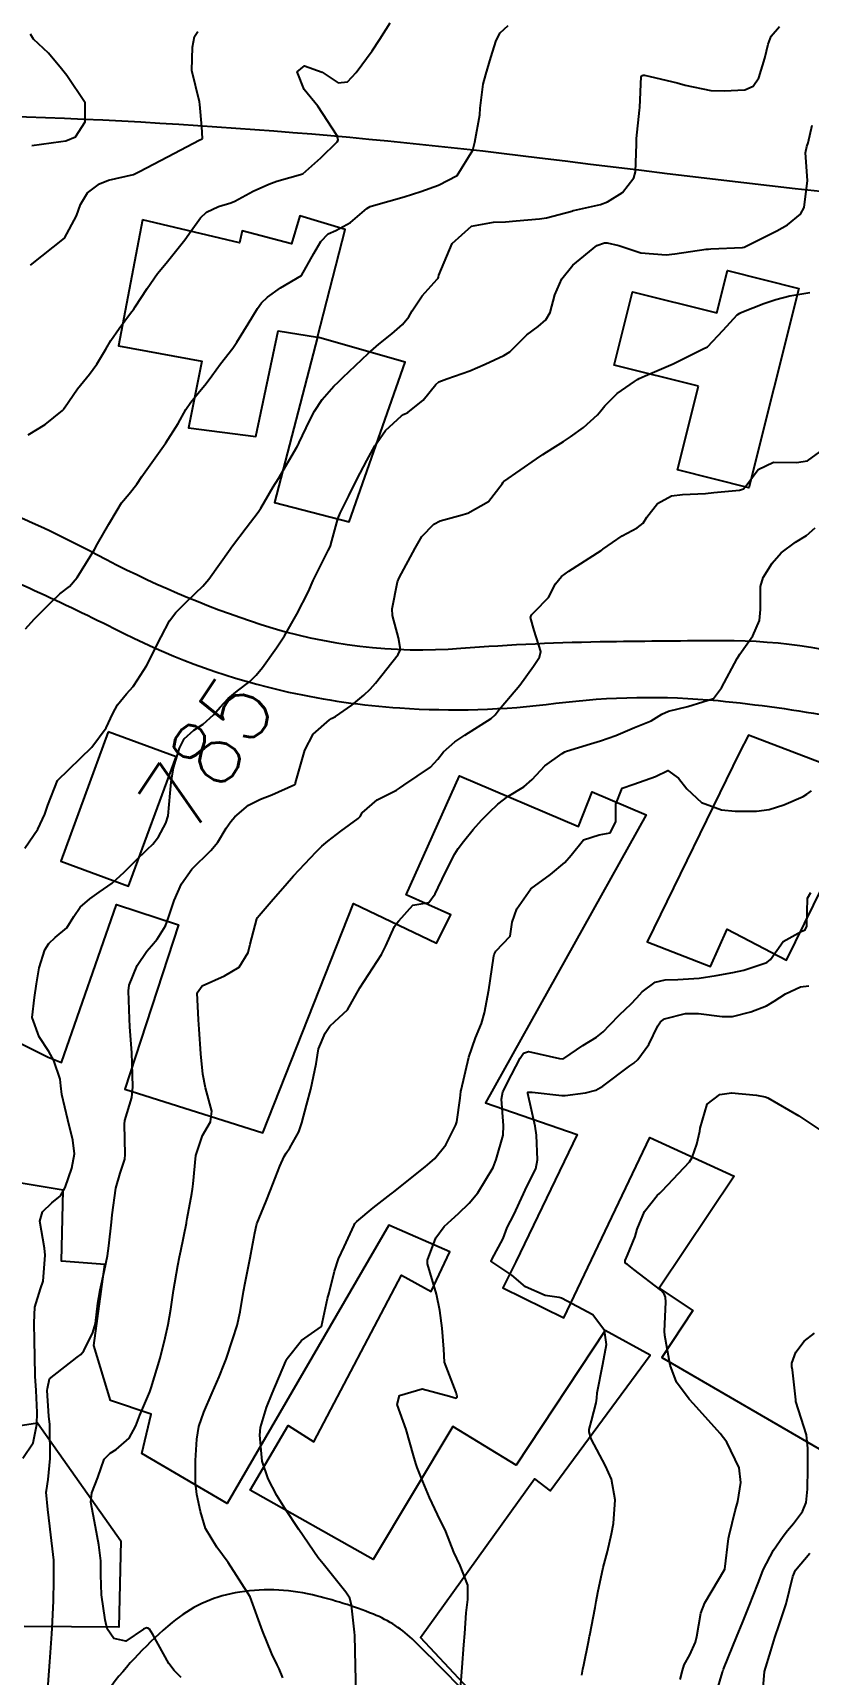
# Model space of a CAD drawing. Header units: metres. Extents: x 318500 to 325275, y 7408834 to 7428799.
# Drawn here: x 320030.4 to 320076.2, y 7411211.8 to 7411308.6 of the extents above; entities that cross this region are included whole.
import ezdxf
from ezdxf.enums import TextEntityAlignment as Align

# ---------------------------------------------------------------- set-up
doc = ezdxf.new("R2010")
doc.units = ezdxf.units.M
doc.header["$MEASUREMENT"] = 0
for name, color, linetype in [('Cotas', 45, 'Continuous'), ('Curvas de Nivel 1m', 11, 'Continuous'), ('Curvas de Nivel 5m', 15, 'Continuous'), ('Edificações', 30, 'Continuous'), ('Vias Primárias', 230, 'Continuous'), ('Vias Secundárias', 230, 'Continuous')]:
    doc.layers.add(name, color=color, linetype=linetype)
doc.styles.add('Style-STANDARD', font='STANDARD.shx')

msp = doc.modelspace()

# ---------------------------------------------------------------- linework, layer by layer
at = {"layer": 'Curvas de Nivel 1m', "flags": 128}
for points, elevation in [([(320030.166, 7411284.887), (320031.175, 7411285.495), (320032.188, 7411286.314), (320032.265, 7411286.403), (320032.316, 7411286.478), (320033.082, 7411287.592), (320033.791, 7411288.456), (320034.226, 7411289.051), (320034.75, 7411289.93), (320035.055, 7411290.442), (320035.534, 7411291.154), (320036.266, 7411292.138), (320036.395, 7411292.301), (320036.487, 7411292.427), (320037.19, 7411293.513), (320037.805, 7411294.407), (320038.306, 7411295.015), (320039.413, 7411296.384), (320039.78, 7411296.926), (320040.34, 7411297.689), (320040.694, 7411298.018), (320041.403, 7411298.359), (320042.136, 7411298.569), (320042.355, 7411298.661), (320043.446, 7411299.251), (320044.37, 7411299.671), (320044.844, 7411299.842), (320046.38, 7411300.29), (320047.445, 7411301.224), (320048.399, 7411302.162), (320048.459, 7411302.269), (320048.404, 7411302.521), (320047.263, 7411304.282), (320046.445, 7411305.262), (320046.038, 7411306.296), (320046.464, 7411306.655), (320047.521, 7411306.279), (320048.451, 7411305.644), (320049.002, 7411305.711), (320049.519, 7411306.254), (320050.473, 7411307.535), (320050.926, 7411308.233), (320051.523, 7411309.196)], 782), ([(320029.98, 7411260.499), (320030.732, 7411261.616), (320031.15, 7411262.487), (320031.337, 7411263.026), (320031.9, 7411264.48), (320033.92, 7411266.45), (320034.776, 7411267.599), (320035.173, 7411268.432), (320035.431, 7411268.955), (320035.968, 7411269.59), (320036.357, 7411270.033), (320036.622, 7411270.414), (320037.143, 7411271.254), (320037.737, 7411272.403), (320037.821, 7411272.584), (320038.008, 7411272.961), (320038.517, 7411273.898), (320038.872, 7411274.387), (320039.445, 7411274.972), (320040.047, 7411275.529), (320040.474, 7411275.943), (320040.819, 7411276.359), (320042.078, 7411278.142), (320042.159, 7411278.259), (320042.215, 7411278.339), (320043.038, 7411279.388), (320043.731, 7411280.324), (320043.889, 7411280.548), (320044.119, 7411280.923), (320044.633, 7411281.812), (320044.93, 7411282.308), (320046.024, 7411284.158), (320046.1, 7411284.291), (320046.119, 7411284.332), (320046.162, 7411284.418), (320046.759, 7411285.707), (320047.062, 7411286.281), (320047.508, 7411286.969), (320048.212, 7411287.746), (320048.478, 7411288.004), (320048.738, 7411288.262), (320050.234, 7411289.678), (320050.858, 7411290.231), (320051.631, 7411290.838), (320052.258, 7411291.381), (320052.622, 7411291.849), (320052.83, 7411292.204), (320053.406, 7411293.076), (320054.298, 7411294.074), (320054.357, 7411294.131), (320054.382, 7411294.189), (320054.405, 7411294.293), (320055.191, 7411296.177), (320056.335, 7411297.19), (320057.625, 7411297.426), (320058.34, 7411297.442), (320058.965, 7411297.499), (320060.343, 7411297.625), (320060.754, 7411297.693), (320062.241, 7411298.082), (320062.319, 7411298.112), (320062.351, 7411298.12), (320063.936, 7411298.476), (320064.359, 7411298.634), (320065.228, 7411299.181), (320065.913, 7411300.035), (320066.011, 7411300.406), (320066.052, 7411302.033), (320066.071, 7411302.367), (320066.248, 7411304.032), (320066.26, 7411304.204), (320066.333, 7411306.031), (320066.406, 7411306.085), (320066.461, 7411306.098), (320066.531, 7411306.099), (320066.866, 7411306.024), (320068.455, 7411305.641), (320068.942, 7411305.503), (320070.448, 7411305.192), (320071.227, 7411305.184), (320072.449, 7411305.231), (320072.949, 7411305.447), (320073.28, 7411305.938), (320073.635, 7411307.096), (320073.82, 7411307.93), (320074.002, 7411308.413), (320074.496, 7411308.972)], 784), ([(320030.014, 7411273.426), (320030.521, 7411273.997), (320031.023, 7411274.49), (320031.52, 7411275.003), (320032.045, 7411275.488), (320032.602, 7411275.921), (320033.069, 7411276.465), (320034.077, 7411278.123), (320034.266, 7411278.447), (320034.935, 7411279.6), (320035.416, 7411280.43), (320035.685, 7411280.858), (320036.125, 7411281.393), (320036.578, 7411281.978), (320036.866, 7411282.419), (320038.158, 7411284.215), (320038.295, 7411284.398), (320039.011, 7411285.554), (320039.467, 7411286.381), (320039.761, 7411286.812), (320040.204, 7411287.335), (320040.68, 7411287.899), (320041.002, 7411288.362), (320041.508, 7411289.077), (320042.236, 7411289.995), (320042.489, 7411290.346), (320043.154, 7411291.439), (320043.699, 7411292.329), (320043.94, 7411292.66), (320044.28, 7411292.995), (320045.048, 7411293.549), (320046.3, 7411294.29), (320047.022, 7411295.574), (320047.433, 7411296.279), (320047.868, 7411296.733), (320048.33, 7411296.946), (320049.191, 7411297.404), (320050.154, 7411298.243), (320050.352, 7411298.356), (320050.536, 7411298.421), (320052.361, 7411298.929), (320053.334, 7411299.232), (320054.371, 7411299.603), (320055.471, 7411300.174), (320056.395, 7411301.672), (320056.524, 7411302.158), (320056.814, 7411303.764), (320056.837, 7411304.154), (320057.023, 7411305.58), (320057.17, 7411306.149), (320057.466, 7411307.141), (320057.774, 7411308.141), (320058.024, 7411308.6), (320058.494, 7411309.03)], 783), ([(320030.304, 7411294.884), (320032.32, 7411296.48), (320033.011, 7411297.799), (320033.265, 7411298.466), (320033.663, 7411299.158), (320034.369, 7411299.7), (320034.905, 7411299.912), (320036.377, 7411300.242), (320036.508, 7411300.299), (320036.731, 7411300.425), (320038.389, 7411301.288), (320040.306, 7411302.278), (320040.4, 7411302.324), (320040.43, 7411302.339), (320040.446, 7411302.37), (320040.41, 7411303.056), (320040.304, 7411304.372), (320040.268, 7411304.537), (320039.834, 7411306.379), (320039.858, 7411307.764), (320039.98, 7411308.378), (320040.18, 7411308.679)], 781), ([(320031.307, 7411210.613), (320031.45, 7411212.476), (320031.568, 7411214.131), (320031.585, 7411214.475), (320031.654, 7411216.074), (320031.67, 7411216.474), (320031.692, 7411216.902), (320031.681, 7411218.474), (320031.476, 7411220.309), (320031.447, 7411220.478), (320031.325, 7411221.473), (320031.235, 7411222.481), (320031.241, 7411222.581), (320031.348, 7411223.238), (320031.463, 7411224.478), (320031.449, 7411226.42), (320031.441, 7411226.479), (320031.397, 7411226.969), (320031.298, 7411228.481), (320031.3, 7411228.603), (320031.427, 7411229.185), (320033.058, 7411230.456), (320033.283, 7411230.611), (320033.446, 7411230.829), (320033.989, 7411231.915), (320034.133, 7411232.44), (320034.288, 7411233.638), (320034.412, 7411234.436), (320034.675, 7411235.596), (320034.851, 7411236.43), (320034.936, 7411237.022), (320035.089, 7411238.427), (320035.13, 7411238.853), (320035.334, 7411240.424), (320035.589, 7411241.316), (320035.869, 7411242.145), (320035.901, 7411242.417), (320035.848, 7411244.197), (320035.881, 7411244.417), (320036.286, 7411245.778), (320036.34, 7411246.413), (320036.305, 7411247.782), (320036.278, 7411248.414), (320036.17, 7411249.948), (320036.145, 7411250.416), (320036.083, 7411252.069), (320036.128, 7411252.416), (320036.601, 7411253.562), (320037.175, 7411254.406), (320037.443, 7411254.725), (320037.771, 7411255.123), (320038.264, 7411255.911), (320038.45, 7411256.39), (320038.78, 7411257.411), (320039.215, 7411258.379), (320039.829, 7411259.251), (320040.939, 7411260.354), (320041.357, 7411260.838), (320041.86, 7411261.665), (320042.132, 7411262.072), (320042.36, 7411262.335), (320043.175, 7411263.032), (320043.886, 7411263.379), (320044.553, 7411263.647), (320045.899, 7411264.245), (320045.924, 7411264.265), (320045.94, 7411264.289), (320045.951, 7411264.34), (320046.483, 7411266.282), (320046.99, 7411267.218), (320047.947, 7411268.058), (320048.075, 7411268.132), (320048.311, 7411268.256), (320049.275, 7411268.932), (320049.969, 7411269.52), (320050.343, 7411269.866), (320050.653, 7411270.23), (320051.997, 7411271.91), (320052.132, 7411272.208), (320052.01, 7411272.9), (320051.661, 7411274.216), (320051.643, 7411274.609), (320051.962, 7411276.211), (320052.062, 7411276.437), (320053, 7411278.196), (320053.396, 7411278.885), (320054.101, 7411279.609), (320054.48, 7411279.8), (320055.784, 7411280.163), (320056.038, 7411280.234), (320056.111, 7411280.255), (320057.32, 7411280.944), (320058.138, 7411281.987), (320058.189, 7411282.08), (320058.235, 7411282.129), (320060.154, 7411283.469), (320060.531, 7411283.722), (320061.117, 7411284.09), (320061.762, 7411284.49), (320062.17, 7411284.756), (320062.926, 7411285.322), (320063.756, 7411286.057), (320063.96, 7411286.287), (320064.198, 7411286.583), (320064.927, 7411287.325), (320065.952, 7411288.033), (320066.115, 7411288.138), (320066.222, 7411288.207), (320066.565, 7411288.367), (320068.231, 7411289.071), (320070.042, 7411289.973), (320070.178, 7411290.034), (320070.242, 7411290.08), (320071.165, 7411291.053), (320072.007, 7411291.953), (320072.157, 7411292.065), (320072.273, 7411292.12), (320073.58, 7411292.631), (320074.284, 7411292.869), (320075.118, 7411293.077), (320076.291, 7411293.285)], 786), ([(320039.192, 7411211.555), (320038.78, 7411211.96), (320038.463, 7411212.381), (320037.522, 7411214.1), (320037.322, 7411214.399), (320037.231, 7411214.465), (320037.143, 7411214.489), (320036.975, 7411214.403), (320035.929, 7411213.703), (320035.222, 7411213.858), (320034.834, 7411214.426), (320034.703, 7411214.963), (320034.498, 7411216.431), (320034.459, 7411217.62), (320034.448, 7411218.432), (320034.343, 7411219.385), (320034.15, 7411220.437), (320033.873, 7411221.901), (320033.924, 7411222.441), (320034.27, 7411223.357), (320034.647, 7411224.431), (320035.007, 7411224.783), (320035.369, 7411224.998), (320036.121, 7411225.671), (320036.514, 7411226.409), (320036.766, 7411227.04), (320037.339, 7411228.401), (320037.36, 7411228.461), (320037.423, 7411228.651), (320037.95, 7411230.392), (320038.259, 7411231.587), (320038.437, 7411232.385), (320038.582, 7411233.285), (320038.746, 7411234.381), (320039.008, 7411235.871), (320039.106, 7411236.376), (320039.177, 7411236.724), (320039.505, 7411238.371), (320039.513, 7411238.408), (320039.554, 7411238.637), (320039.823, 7411240.12), (320039.869, 7411240.366), (320039.911, 7411240.693), (320040.063, 7411242.363), (320040.448, 7411243.527), (320040.923, 7411244.351), (320041.009, 7411244.98), (320040.626, 7411246.356), (320040.467, 7411247.157), (320040.349, 7411248.36), (320040.263, 7411249.801), (320040.227, 7411250.362), (320040.146, 7411251.951), (320040.443, 7411252.359), (320041.746, 7411252.96), (320042.623, 7411253.46), (320043.148, 7411254.326), (320043.259, 7411254.834), (320043.654, 7411256.321), (320043.703, 7411256.409), (320043.793, 7411256.515), (320044.633, 7411257.482), (320045.326, 7411258.297), (320045.826, 7411258.864), (320047.154, 7411260.27), (320047.502, 7411260.609), (320047.85, 7411260.897), (320048.622, 7411261.488), (320049.647, 7411262.242), (320049.749, 7411262.364), (320049.875, 7411262.582), (320050.767, 7411263.346), (320051.896, 7411263.922), (320052.075, 7411264.03), (320052.332, 7411264.204), (320053.911, 7411265.271), (320054.345, 7411265.746), (320054.683, 7411266.172), (320055.336, 7411266.759), (320055.935, 7411267.151), (320057.488, 7411268.137), (320057.727, 7411268.36), (320057.958, 7411268.673), (320058.629, 7411269.462), (320059.168, 7411270.112), (320059.991, 7411271.233), (320060.341, 7411271.752), (320060.41, 7411272.096), (320060.019, 7411273.338), (320059.816, 7411274.103), (320059.872, 7411274.263), (320060.035, 7411274.438), (320060.867, 7411275.272), (320061.288, 7411276.088), (320061.635, 7411276.514), (320062.068, 7411276.831), (320063.972, 7411278.052), (320064.033, 7411278.098), (320064.081, 7411278.14), (320065.212, 7411278.914), (320066.101, 7411279.399), (320066.453, 7411279.668), (320066.668, 7411280.014), (320067.299, 7411280.832), (320068.129, 7411281.272), (320068.77, 7411281.351), (320070.132, 7411281.411), (320070.627, 7411281.468), (320072.135, 7411281.612), (320072.374, 7411281.7), (320072.579, 7411281.936), (320073.239, 7411282.839), (320074.154, 7411283.273), (320075.508, 7411283.254), (320076.155, 7411283.355), (320076.883, 7411283.879)], 787), ([(320045.192, 7411211.525), (320044.972, 7411212.068), (320044.867, 7411212.295), (320044.555, 7411212.955), (320043.988, 7411214.309), (320043.26, 7411216.32), (320041.968, 7411218.333), (320041.294, 7411219.253), (320040.635, 7411220.35), (320040.331, 7411221.349), (320040.125, 7411222.358), (320040.036, 7411223.049), (320040.046, 7411224.36), (320040.126, 7411225.612), (320040.246, 7411226.357), (320040.543, 7411227.213), (320041.025, 7411228.346), (320041.43, 7411229.299), (320041.739, 7411230.035), (320041.851, 7411230.336), (320042.246, 7411231.545), (320042.491, 7411232.33), (320042.671, 7411233.139), (320042.878, 7411234.326), (320042.98, 7411234.85), (320043.269, 7411236.323), (320043.309, 7411236.536), (320043.542, 7411237.796), (320043.632, 7411238.236), (320043.659, 7411238.318), (320044.211, 7411239.67), (320044.472, 7411240.307), (320045.022, 7411241.727), (320045.275, 7411242.295), (320045.398, 7411242.498), (320045.608, 7411242.813), (320046.143, 7411243.761), (320046.306, 7411244.28), (320046.596, 7411245.326), (320046.845, 7411246.272), (320047.166, 7411247.759), (320047.236, 7411248.267), (320047.303, 7411248.649), (320047.7, 7411249.571), (320047.971, 7411249.992), (320048.266, 7411250.254), (320049.009, 7411250.959), (320049.74, 7411252.24), (320051.015, 7411254.221), (320051.266, 7411254.719), (320051.785, 7411255.874), (320051.928, 7411256.068), (320052.036, 7411256.206), (320052.871, 7411257.127), (320053.806, 7411257.275), (320054.192, 7411257.799), (320054.358, 7411258.175), (320054.841, 7411259.159), (320055.344, 7411260.165), (320055.538, 7411260.469), (320055.851, 7411260.882), (320056.422, 7411261.591), (320056.917, 7411262.144), (320057.392, 7411262.622), (320057.884, 7411263.077), (320058.477, 7411263.536), (320059.421, 7411264.107), (320059.904, 7411264.541), (320060.652, 7411265.353), (320061.673, 7411266.082), (320061.829, 7411266.173), (320061.922, 7411266.21), (320063.34, 7411266.647), (320063.931, 7411266.814), (320064.841, 7411267.132), (320065.944, 7411267.615), (320066.235, 7411267.728), (320066.935, 7411268.01), (320067.564, 7411268.396), (320067.959, 7411268.573), (320069.089, 7411268.858), (320069.967, 7411269.121), (320070.603, 7411269.328), (320071.079, 7411269.954), (320071.997, 7411271.679), (320072.092, 7411271.846), (320072.16, 7411271.938), (320072.934, 7411273.013), (320073.323, 7411273.927), (320073.385, 7411274.581), (320073.376, 7411275.927), (320073.525, 7411276.466), (320074.074, 7411277.312), (320074.605, 7411277.912), (320075.448, 7411278.541), (320076.096, 7411278.943), (320076.594, 7411279.391)], 788), ([(320049.528, 7411210.58), (320049.474, 7411212.236), (320049.441, 7411214.023), (320049.431, 7411214.237), (320049.254, 7411215.826), (320049.14, 7411216.241), (320048.915, 7411216.592), (320047.566, 7411218.257), (320047.285, 7411218.623), (320046.129, 7411220.278), (320045.328, 7411221.504), (320044.85, 7411222.297), (320044.321, 7411223.277), (320043.976, 7411224.311), (320043.836, 7411225.86), (320043.885, 7411226.313), (320044.234, 7411227.481), (320044.562, 7411228.303), (320045.375, 7411230.226), (320045.403, 7411230.291), (320045.414, 7411230.317), (320045.441, 7411230.372), (320046.301, 7411231.434), (320047.47, 7411232.26), (320047.835, 7411233.916), (320047.919, 7411234.256), (320048.234, 7411235.532), (320048.488, 7411236.25), (320048.814, 7411236.964), (320049.396, 7411238.242), (320049.452, 7411238.34), (320049.553, 7411238.452), (320050.522, 7411239.269), (320051.578, 7411240.094), (320051.648, 7411240.14), (320051.75, 7411240.207), (320053.595, 7411241.685), (320053.859, 7411241.916), (320054.158, 7411242.174), (320054.804, 7411242.976), (320055.396, 7411244.162), (320055.451, 7411244.344), (320055.654, 7411245.743), (320055.689, 7411246.131), (320055.695, 7411246.159), (320055.711, 7411246.21), (320056.162, 7411248.153), (320056.555, 7411249.289), (320056.913, 7411250.142), (320057.094, 7411250.765), (320057.34, 7411252.136), (320057.619, 7411253.992), (320057.646, 7411254.132), (320057.672, 7411254.221), (320057.764, 7411254.421), (320058.603, 7411255.292), (320058.73, 7411256.116), (320059.002, 7411256.912), (320059.82, 7411258.1), (320060.982, 7411258.935), (320061.836, 7411259.65), (320062.198, 7411260.075), (320062.942, 7411260.976), (320063.858, 7411261.268), (320064.515, 7411261.386), (320064.848, 7411262.035), (320064.839, 7411263.082), (320065.206, 7411264.03), (320065.902, 7411264.263), (320067.189, 7411264.726), (320067.911, 7411265.068), (320068.541, 7411264.625), (320069.039, 7411263.983), (320069.888, 7411263.177), (320071.078, 7411262.756), (320071.881, 7411262.668), (320073.14, 7411262.669), (320073.883, 7411262.77), (320074.756, 7411263.038), (320075.895, 7411263.544), (320076.107, 7411263.676), (320076.394, 7411263.883)], 789), ([(320062.831, 7411211.69), (320062.903, 7411212.054), (320062.953, 7411212.305), (320063.224, 7411213.656), (320063.289, 7411213.989), (320063.301, 7411214.049), (320063.619, 7411215.68), (320063.689, 7411216.044), (320063.789, 7411216.565), (320064.099, 7411218.038), (320064.342, 7411218.987), (320064.592, 7411220.031), (320064.709, 7411220.639), (320064.809, 7411222.028), (320064.583, 7411223.262), (320064.237, 7411224.037), (320063.384, 7411225.642), (320063.259, 7411226.052), (320063.26, 7411226.184), (320063.4, 7411226.704), (320063.691, 7411227.771), (320063.712, 7411228.046), (320063.736, 7411228.358), (320064.078, 7411230.04), (320064.285, 7411231.21), (320064.175, 7411232.039), (320063.484, 7411232.963), (320061.633, 7411233.943), (320061.498, 7411233.975), (320060.667, 7411234.088), (320059.505, 7411234.597), (320058.701, 7411235.301), (320057.52, 7411236.089), (320057.496, 7411236.107), (320057.486, 7411236.131), (320057.493, 7411236.158), (320057.521, 7411236.22), (320058.199, 7411237.462), (320058.44, 7411238.117), (320058.821, 7411238.851), (320059.397, 7411240.103), (320059.584, 7411240.529), (320060.128, 7411241.561), (320060.221, 7411242.094), (320060.154, 7411243.562), (320060.087, 7411244.095), (320059.659, 7411246.012), (320059.652, 7411246.1), (320059.898, 7411246.098), (320061.657, 7411245.89), (320061.844, 7411245.89), (320063.054, 7411246.059), (320063.662, 7411246.213), (320064.077, 7411246.456), (320065.676, 7411247.649), (320065.895, 7411247.801), (320066.137, 7411248.015), (320066.793, 7411248.909), (320067.325, 7411250.004), (320067.474, 7411250.242), (320067.716, 7411250.424), (320068.961, 7411250.742), (320069.721, 7411250.733), (320071.114, 7411250.554), (320071.719, 7411250.565), (320072.814, 7411250.838), (320073.729, 7411251.194), (320074.19, 7411251.456), (320074.85, 7411251.903), (320075.744, 7411252.316), (320076.22, 7411252.358)], 791), ([(320068.644, 7411211.428), (320068.78, 7411211.976), (320068.878, 7411212.302), (320069.214, 7411212.887), (320069.546, 7411213.645), (320069.625, 7411213.964), (320069.859, 7411215.353), (320070.091, 7411215.958), (320071.28, 7411217.94), (320071.491, 7411219.755), (320071.522, 7411219.938), (320071.883, 7411221.383), (320072.034, 7411221.933), (320072.225, 7411223.057), (320072.109, 7411223.933), (320071.383, 7411225.441), (320071.003, 7411225.946), (320069.416, 7411227.694), (320069.165, 7411227.974), (320068.429, 7411228.984), (320068.039, 7411229.991), (320067.734, 7411231.728), (320067.721, 7411231.996), (320067.789, 7411233.702), (320067.771, 7411233.996), (320067.701, 7411234.196), (320067.504, 7411234.418), (320065.903, 7411235.629), (320065.519, 7411235.94), (320065.471, 7411235.972), (320065.395, 7411236.022), (320065.387, 7411236.157), (320065.527, 7411236.475), (320065.983, 7411237.576), (320066.104, 7411238.014), (320066.526, 7411239.05), (320067.274, 7411240.003), (320067.441, 7411240.141), (320067.583, 7411240.263), (320069.183, 7411241.976), (320069.348, 7411242.23), (320069.616, 7411243.031), (320069.796, 7411243.799), (320069.824, 7411243.967), (320070.235, 7411245.378), (320070.979, 7411245.95), (320071.661, 7411246.053), (320073.133, 7411245.925), (320073.658, 7411245.818), (320073.819, 7411245.756), (320075.642, 7411244.699), (320076.87, 7411243.871)], 792), ([(320070.559, 7411209.949), (320071.131, 7411211.873), (320071.157, 7411211.941), (320071.169, 7411211.972), (320071.202, 7411212.051), (320071.747, 7411213.409), (320071.965, 7411213.933), (320072.337, 7411214.836), (320072.77, 7411215.925), (320072.91, 7411216.277), (320073.273, 7411217.223), (320073.543, 7411217.916), (320074.145, 7411219.06), (320074.724, 7411219.899), (320074.976, 7411220.234), (320075.321, 7411220.643), (320075.859, 7411221.355), (320076.066, 7411221.879), (320076.144, 7411222.674), (320076.171, 7411223.878), (320076.18, 7411225.076), (320076.088, 7411225.88), (320075.471, 7411227.837), (320075.461, 7411227.889), (320075.467, 7411227.936), (320075.424, 7411228.298), (320075.256, 7411229.711), (320075.231, 7411229.893), (320075.228, 7411230.109), (320075.453, 7411230.747), (320075.952, 7411231.394), (320076.558, 7411231.874)], 793), ([(320073.478, 7411210.21), (320073.611, 7411211.914), (320073.992, 7411213.135), (320074.231, 7411213.905), (320074.48, 7411214.663), (320074.9, 7411215.895), (320075.276, 7411217.508), (320075.444, 7411217.888), (320076.286, 7411218.884)], 794)]:
    msp.add_lwpolyline(points, dxfattribs=dict(at, elevation=elevation))
at = {"layer": 'Curvas de Nivel 5m', "flags": 128}
for points, elevation in [([(320030.394, 7411301.959), (320032.095, 7411302.182), (320032.397, 7411302.228), (320032.954, 7411302.472), (320033.522, 7411303.355), (320033.528, 7411304.464), (320032.454, 7411306.092), (320032.136, 7411306.485), (320031.364, 7411307.392), (320030.477, 7411308.218), (320030.305, 7411308.512)], 780), ([(320029.851, 7411224.495), (320030.455, 7411225.408), (320030.687, 7411226.487), (320030.705, 7411227.183), (320030.641, 7411228.488), (320030.583, 7411229.334), (320030.559, 7411230.489), (320030.533, 7411231.41), (320030.518, 7411232.49), (320030.565, 7411233.408), (320030.901, 7411234.486), (320031.052, 7411234.937), (320031.179, 7411236.483), (320031.129, 7411236.881), (320030.855, 7411238.487), (320031.013, 7411239.03), (320031.566, 7411239.571), (320032.079, 7411239.966), (320032.345, 7411240.469), (320032.741, 7411241.612), (320032.908, 7411242.46), (320032.806, 7411243.268), (320032.514, 7411244.467), (320032.162, 7411245.963), (320032.099, 7411246.473), (320032.056, 7411246.866), (320031.675, 7411247.955), (320031.385, 7411248.483), (320030.816, 7411249.366), (320030.409, 7411250.493), (320030.536, 7411251.684), (320030.658, 7411252.491), (320030.808, 7411253.431), (320031.152, 7411254.486), (320031.385, 7411254.865), (320031.771, 7411255.21), (320032.456, 7411255.793), (320032.856, 7411256.464), (320033.241, 7411257.016), (320033.806, 7411257.509), (320034.366, 7411257.888), (320035.12, 7411258.43), (320035.827, 7411259.075), (320036.496, 7411259.751), (320037.189, 7411260.407), (320037.517, 7411260.731), (320037.851, 7411261.165), (320038.293, 7411261.964), (320038.423, 7411262.392), (320038.551, 7411263.729), (320038.596, 7411264.39), (320038.75, 7411265.229), (320039.095, 7411266.382), (320039.367, 7411266.94), (320039.936, 7411267.462), (320040.5, 7411267.804), (320041.111, 7411268.353), (320041.488, 7411268.816), (320041.965, 7411269.329), (320042.528, 7411269.778), (320043.238, 7411270.327), (320043.615, 7411270.692), (320043.988, 7411271.143), (320044.826, 7411272.308), (320045.284, 7411273.028), (320046.03, 7411274.29), (320046.702, 7411275.628), (320046.993, 7411276.276), (320047.868, 7411278.053), (320047.978, 7411278.262), (320048.007, 7411278.335), (320048.085, 7411278.62), (320048.445, 7411279.916), (320048.581, 7411280.255), (320049.09, 7411281.285), (320049.56, 7411282.246), (320050.151, 7411283.358), (320050.628, 7411284.233), (320051.259, 7411285.138), (320052.187, 7411286.005), (320052.316, 7411286.081), (320052.563, 7411286.206), (320053.477, 7411286.921), (320054.215, 7411287.842), (320054.395, 7411288.01), (320054.861, 7411288.18), (320056.225, 7411288.659), (320057.126, 7411289.043), (320058.234, 7411289.57), (320058.584, 7411289.779), (320058.945, 7411290.123), (320059.585, 7411290.782), (320060.258, 7411291.279), (320060.706, 7411291.661), (320060.962, 7411292.1), (320061.239, 7411293.142), (320061.648, 7411294.09), (320062.308, 7411294.886), (320063.716, 7411296.059), (320064.165, 7411296.21), (320064.322, 7411296.211), (320065.015, 7411296.043), (320066.316, 7411295.624), (320067.802, 7411295.495), (320068.316, 7411295.558), (320070.178, 7411295.831), (320070.319, 7411295.845), (320070.438, 7411295.849), (320072.32, 7411295.93), (320072.408, 7411295.949), (320073.669, 7411296.59), (320074.335, 7411296.92), (320074.98, 7411297.271), (320075.737, 7411297.899), (320075.955, 7411298.297), (320076.15, 7411299.893), (320076.028, 7411301.527), (320076.113, 7411301.894), (320076.187, 7411302.11), (320076.419, 7411303.158)], 785), ([(320055.663, 7411210.631), (320055.784, 7411212.151), (320055.88, 7411213.49), (320055.925, 7411214.15), (320056.021, 7411215.375), (320056.118, 7411216.147), (320056.118, 7411216.997), (320055.659, 7411218.154), (320055.292, 7411218.947), (320054.807, 7411220.165), (320054.325, 7411221.17), (320053.843, 7411222.175), (320053.352, 7411223.363), (320053.123, 7411223.949), (320053.034, 7411224.185), (320052.902, 7411224.652), (320052.473, 7411226.194), (320051.944, 7411227.67), (320052.087, 7411228.2), (320053.424, 7411228.58), (320055.037, 7411228.164), (320055.418, 7411228.035), (320055.479, 7411228.099), (320055.477, 7411228.159), (320055.469, 7411228.208), (320055.422, 7411228.374), (320054.733, 7411230.167), (320054.696, 7411230.923), (320054.597, 7411232.169), (320054.448, 7411233.208), (320054.264, 7411234.172), (320053.727, 7411235.969), (320053.728, 7411236.178), (320054.222, 7411237.491), (320054.708, 7411238.168), (320055.152, 7411238.568), (320055.562, 7411238.927), (320056.181, 7411239.541), (320056.699, 7411240.143), (320057.595, 7411241.656), (320057.788, 7411242.127), (320058.186, 7411243.557), (320058.219, 7411244.121), (320058.094, 7411245.683), (320058.173, 7411246.122), (320058.679, 7411247.124), (320059.196, 7411248.107), (320059.387, 7411248.402), (320059.686, 7411248.486), (320061.51, 7411248.082), (320061.68, 7411248.059), (320061.764, 7411248.079), (320062.903, 7411248.85), (320063.699, 7411249.346), (320064.095, 7411249.653), (320064.461, 7411250.039), (320065.076, 7411250.674), (320065.729, 7411251.285), (320066.086, 7411251.665), (320066.388, 7411252.014), (320067.159, 7411252.592), (320067.747, 7411252.716), (320068.497, 7411252.738), (320069.749, 7411252.825), (320070.77, 7411252.975), (320071.752, 7411253.154), (320072.388, 7411253.3), (320073.758, 7411253.753), (320073.973, 7411253.917), (320074.708, 7411254.974), (320075.785, 7411255.569), (320076.011, 7411255.662), (320076.102, 7411255.885), (320076.153, 7411257.547), (320076.355, 7411257.882)], 790)]:
    msp.add_lwpolyline(points, dxfattribs=dict(at, elevation=elevation))
at = {"layer": 'Edificações'}
for points in [[(320036.923, 7411297.573), (320035.495, 7411290.138), (320040.417, 7411289.227), (320039.627, 7411285.295), (320043.607, 7411284.779), (320044.919, 7411291.014), (320047.244, 7411290.652), (320044.708, 7411280.887), (320049.111, 7411279.745), (320052.419, 7411289.172), (320047.244, 7411290.652), (320048.869, 7411297.003), (320046.196, 7411297.801), (320045.705, 7411296.144), (320042.786, 7411296.911), (320042.633, 7411296.206)], [(320034.897, 7411267.347), (320032.088, 7411259.72), (320036.089, 7411258.246), (320038.899, 7411265.873)], [(320072.146, 7411266.127), (320066.695, 7411254.962), (320070.421, 7411253.514), (320071.414, 7411255.703), (320074.92, 7411253.887), (320077.563, 7411259.298), (320081.805, 7411257.655), (320083.623, 7411261.762), (320079.467, 7411263.362), (320079.987, 7411264.356), (320072.672, 7411267.166)]]:
    msp.add_lwpolyline(points, close=True, dxfattribs=at)
for points in [[(320069.723, 7411287.745), (320064.741, 7411288.992), (320065.826, 7411293.324), (320070.807, 7411292.077), (320071.432, 7411294.574), (320075.636, 7411293.522), (320072.692, 7411281.759), (320068.488, 7411282.811), (320069.723, 7411287.745)], [(320017.912, 7411254.914), (320031.342, 7411248.165), (320032.144, 7411247.84), (320035.39, 7411257.173), (320039.037, 7411255.971), (320035.864, 7411246.274), (320044.019, 7411243.685), (320049.36, 7411257.217), (320054.259, 7411254.88), (320055.1, 7411256.56), (320052.468, 7411257.729), (320055.615, 7411264.759), (320062.637, 7411261.763), (320063.441, 7411263.808), (320066.622, 7411262.457), (320057.15, 7411245.459), (320062.562, 7411243.597), (320058.942, 7411236.074), (320058.174, 7411234.54), (320061.764, 7411232.783), (320066.846, 7411243.41), (320071.825, 7411241.145), (320067.401, 7411234.536), (320069.376, 7411233.207), (320067.548, 7411230.432), (320077.456, 7411224.699)], [(320059.242, 7411207.576), (320053.316, 7411213.916), (320060.038, 7411223.27), (320060.973, 7411222.561), (320066.86, 7411230.568), (320064.208, 7411232.022), (320058.967, 7411224.074), (320055.215, 7411226.368), (320050.517, 7411218.509), (320043.271, 7411222.612), (320045.503, 7411226.43), (320047.024, 7411225.461), (320052.2, 7411235.293), (320053.947, 7411234.324), (320055.048, 7411236.67), (320051.456, 7411238.253), (320041.905, 7411221.828), (320036.883, 7411224.78), (320037.419, 7411227.096), (320035.019, 7411227.906), (320034.041, 7411231.148), (320034.689, 7411235.92), (320032.127, 7411236.115), (320032.224, 7411240.303), (320027.358, 7411241.113)], [(320026.484, 7411225.926), (320030.714, 7411226.581), (320035.639, 7411219.623), (320035.509, 7411214.534), (320029.934, 7411214.567)]]:
    msp.add_lwpolyline(points, dxfattribs=at)
at = {"layer": 'Vias Primárias'}
for points in [[(319997.27, 7411211.543, -0.018592), (319997.271, 7411236.842, 0.036164), (319996.996, 7411244.67, -0.00317), (319996.035, 7411254.145, 0.074301), (319994.253, 7411261.335, -0.044776), (319993.151, 7411264.874, -0.065444), (319992.551, 7411272.199, -0.182294), (319995.38, 7411278.713, -0.120462), (320001.025, 7411282.258), (320004.018, 7411283.253, -0.091874), (320011.578, 7411284.324, -0.078865), (320026.523, 7411281.297, -0.033486), (320034.216, 7411277.823, 0.044213), (320043.917, 7411273.689, 0.098186), (320055.698, 7411272.285, -0.015689), (320064.461, 7411272.686, -0.002326), (320071.163, 7411272.75, -0.083592), (320081.398, 7411271.08, 0.0194), (320087.027, 7411269.402, 0.007421), (320103.157, 7411265.52), (320122.579, 7411261.15), (320144.721, 7411258.344), (320157.009, 7411257.213)], [(320001.792, 7411201.952, 0.010746), (320001.792, 7411215.135, 0.005104), (320001.232, 7411232.827, -0.021833), (320001.259, 7411248.38, 0.049529), (320000.682, 7411259.151, 0.266151), (319998.53, 7411261.853, -0.244715), (319997.783, 7411262.716, -0.029088), (319996.959, 7411267.384, -0.105559), (319997.547, 7411273.65, -0.044449), (319998.49, 7411275.925, -0.16146), (320001.003, 7411278.357, -0.111596), (320010.194, 7411280.476, -0.037455), (320017.985, 7411279.924, -0.062009), (320025.801, 7411277.767, -0.018608), (320035.824, 7411273.165, 0.062753), (320045.534, 7411269.705, 0.037217), (320052.093, 7411268.764, 0.048964), (320061.296, 7411269.037, -0.055648), (320070.879, 7411269.194, -0.044679), (320084.604, 7411266.639, 0.008196), (320104.651, 7411261.37, 0.022932), (320128.149, 7411256.734, 0.021113), (320148.31, 7411254.575, -0.008714), (320156.913, 7411253.869)], [(320057.044, 7411209.518, 0.00849), (320052.962, 7411213.699, 0.100422), (320050.536, 7411215.289, 0.037291), (320046.935, 7411216.425, 0.103025), (320042.378, 7411216.542, 0.130111), (320038.663, 7411214.8, 0.057896), (320034.89, 7411210.815, 0.069529)]]:
    msp.add_lwpolyline(points, format="xyb", dxfattribs=at)
at = {"layer": 'Vias Secundárias'}
msp.add_lwpolyline([(320140.117, 7411570.391, 0.058803), (320129.118, 7411561.846, 0.178892), (320120.116, 7411542.665), (320116.491, 7411500), (320114.891, 7411463.57, -0.032576), (320111.369, 7411431.394, -0.074806), (320103.431, 7411407.717, -0.090783), (320088.548, 7411388.297, -0.050886), (320068.84, 7411373.801, 0.021463), (320053.096, 7411363.59, -0.000568), (320032.111, 7411348.697, 0.062466), (320015.531, 7411333.533, 0.038764), (320002.068, 7411314.98, 0.35796), (320003.201, 7411306.773, 0.167042), (320008.018, 7411304.651, 0.016183), (320024.451, 7411303.802, -0.026186), (320060.336, 7411301.227, 0.015714), (320157.088, 7411292.247)], format="xyb", dxfattribs=at)

# ---------------------------------------------------------------- texts
at = {"layer": 'Cotas', "style": 'Style-STANDARD'}
msp.add_text('785', height=4, rotation=56.42154, dxfattribs=at).set_placement((320040.705, 7411266.109, 785), align=Align.MIDDLE_CENTER)

doc.saveas('drawing.dxf')
